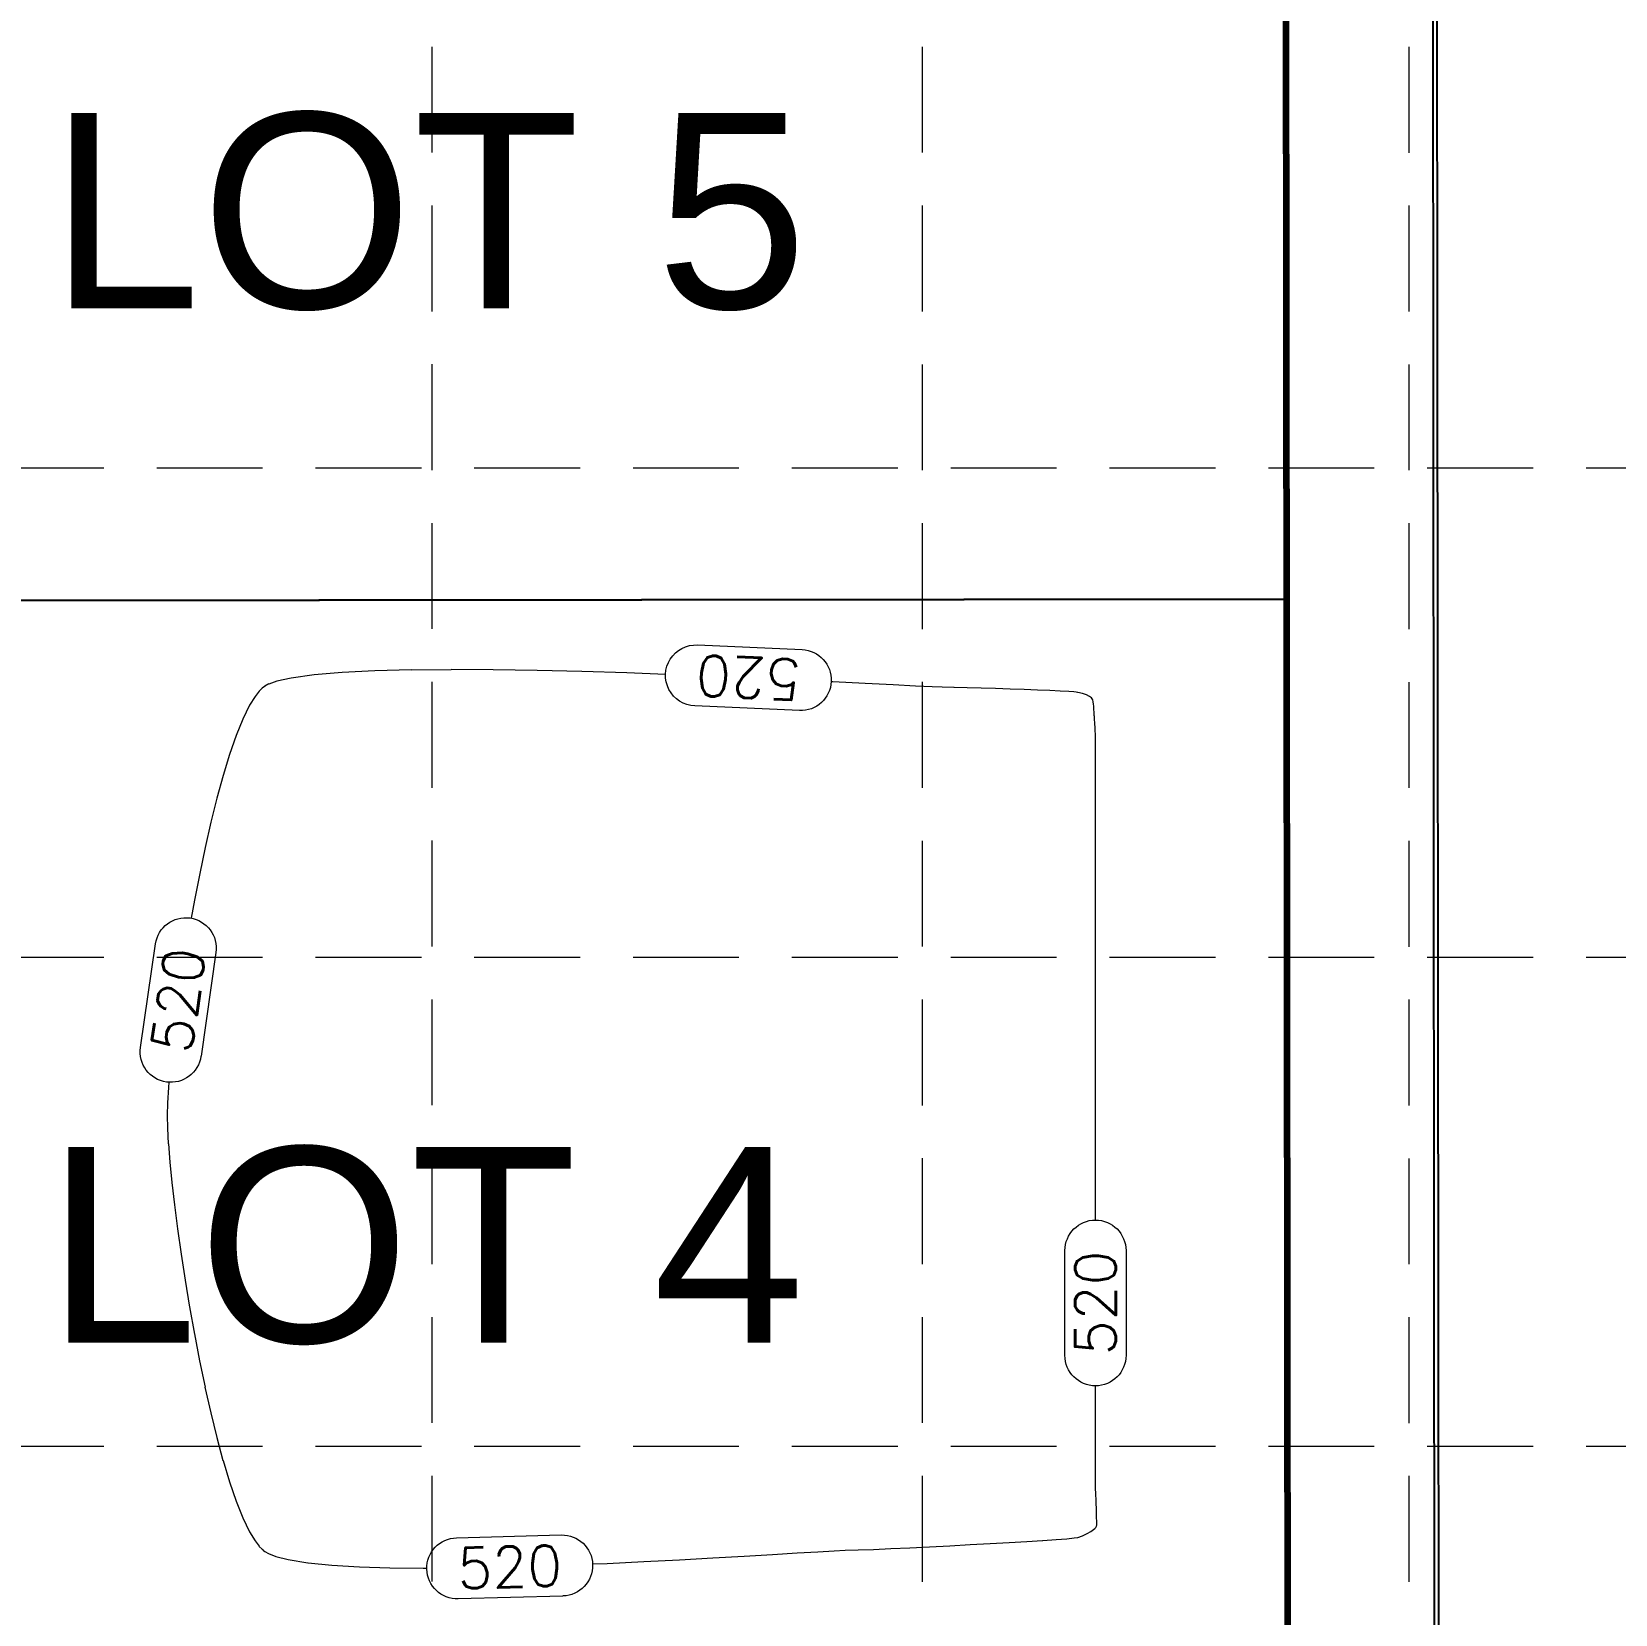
# Model space of a CAD drawing. Header units: feet. Extents: x -406 to 2003, y 7035 to 10885.
# Drawn here: x 149 to 343.5, y 8699.1 to 8893.5 of the extents above; entities that cross this region are included whole.
import ezdxf

# ---------------------------------------------------------------- set-up
doc = ezdxf.new("R2010")
doc.units = ezdxf.units.FT
doc.header["$LTSCALE"] = 40
doc.header["$MEASUREMENT"] = 0
doc.linetypes.add('HIDDEN', pattern=[0.375, 0.25, -0.125])
for name, color, linetype, lineweight in [('1 PROPOSED CONTOURS', 35, 'Continuous', 0), ('LOT NUMBERS', 3, 'Continuous', 35), ('right of way', 3, 'Continuous', 40), ('SILT FENCE', 200, 'Continuous', 100)]:
    doc.layers.add(name, color=color, linetype=linetype, lineweight=lineweight)
for name, color, linetype in [('GRID', 254, 'HIDDEN'), ('lots', 4, 'Continuous'), ('polys', 7, 'Continuous'), ('proposed pavement', 4, 'Continuous')]:
    doc.layers.add(name, color=color, linetype=linetype)
doc.styles.get("Standard").update_dxf_attribs({"font": 'ARIAL.TTF'})

msp = doc.modelspace()

# ---------------------------------------------------------------- linework, layer by layer
at = {"layer": '1 PROPOSED CONTOURS', "color": 35, "linetype": 'Continuous', "elevation": 520}
for points in [[(230.78, 8818.15), (243.62, 8817.59)], [(243.29, 8810.1), (230.45, 8810.66)]]:
    msp.add_lwpolyline(points, dxfattribs=at)
at = {"layer": '1 PROPOSED CONTOURS', "color": 35, "elevation": 520}
for points in [[(183.7, 8814.48), (180.88, 8814.09)], [(187.16, 8814.77), (183.7, 8814.48)], [(222.12, 8814.71), (216.58, 8814.88)], [(176.98, 8812.48), (176.47, 8811.84)], [(177.32, 8812.83), (176.98, 8812.48)], [(178.16, 8813.36), (177.68, 8813.1)], [(247.42, 8813.63), (247.2, 8813.64)], [(251.39, 8813.43), (247.42, 8813.63)], [(259.61, 8813.01), (257.57, 8813.11)], [(274.03, 8812.54), (272.55, 8812.6)], [(276.36, 8812.42), (275.32, 8812.48)], [(276.98, 8812.38), (276.36, 8812.42)], [(176.47, 8811.84), (175.79, 8810.75)], [(277.49, 8812.32), (277.44, 8812.33)], [(278.05, 8812.18), (277.49, 8812.32)], [(279.46, 8810.19), (279.45, 8810.44)], [(279.48, 8809.93), (279.46, 8810.19)], [(279.54, 8808.94), (279.53, 8809.16)], [(279.56, 8808.65), (279.54, 8808.94)], [(279.64, 8807.29), (279.63, 8807.54)], [(279.65, 8806.33), (279.65, 8806.99)], [(279.65, 8804.56), (279.65, 8806.33)], [(171.04, 8796.37), (170.33, 8793.27)], [(170.33, 8793.27), (169.66, 8790.08)], [(279.65, 8788.61), (279.65, 8793.69)], [(279.65, 8776.98), (279.65, 8783)], [(279.65, 8757.62), (279.65, 8764.17)], [(165.7, 8761.91), (165.66, 8760.36)], [(165.7, 8758.8), (165.81, 8756.88)], [(167.88, 8740.13), (168.42, 8736.85)], [(279.65, 8723.69), (279.65, 8727.17)], [(279.65, 8720.03), (279.65, 8723.69)], [(171.75, 8720.83), (172.52, 8717.99)], [(173.31, 8715.36), (174.12, 8713)], [(279.67, 8714.38), (279.66, 8714.58)], [(279.7, 8713.85), (279.69, 8714.12)], [(174.12, 8713), (174.94, 8710.94)], [(279.75, 8712.57), (279.74, 8712.85)], [(279.76, 8712.28), (279.75, 8712.57)], [(279.78, 8711.22), (279.78, 8711.46)], [(174.94, 8710.94), (175.78, 8709.22)], [(279.07, 8709.28), (279.41, 8709.51)], [(279.8, 8710.09), (279.82, 8710.31)], [(256.84, 8707.29), (259.27, 8707.4)], [(271.22, 8708.06), (273.16, 8708.19)], [(274.82, 8708.3), (276.13, 8708.4)], [(276.13, 8708.4), (277.04, 8708.49)], [(278.07, 8708.76), (278.62, 8709.02)], [(278.62, 8709.02), (279.07, 8709.28)], [(177.32, 8707.11), (177.49, 8706.97)], [(177.67, 8706.83), (178.13, 8706.58)], [(179.01, 8706.23), (180.54, 8705.84)], [(219.7, 8705.37), (224.21, 8705.58)], [(243.03, 8706.65), (245.58, 8706.8)], [(247.56, 8706.91), (248.92, 8706.97)], [(248.92, 8706.97), (250.51, 8707.02)], [(252.4, 8707.09), (254.53, 8707.18)]]:
    msp.add_lwpolyline(points, dxfattribs=at)
at = {"layer": '1 PROPOSED CONTOURS', "color": 35, "extrusion": (-0.048754, 0.998811, 0), "elevation": 8795.16}
msp.add_lwpolyline([(-620.72, 520), (-616.7, 520)], dxfattribs=at)
at = {"layer": '1 PROPOSED CONTOURS', "color": 35, "extrusion": (0.025176, -0.999683, 0), "elevation": -8807.36}
msp.add_lwpolyline([(417.54, 520), (413.05, 520)], dxfattribs=at)
at = {"layer": '1 PROPOSED CONTOURS', "color": 35, "extrusion": (0.007993, -0.999968, 0), "elevation": -8813.23}
msp.add_lwpolyline([(270.99, 520), (266.12, 520)], dxfattribs=at)
at = {"layer": '1 PROPOSED CONTOURS', "color": 35, "extrusion": (0.005046, 0.999987, 0), "elevation": 8816.02}
msp.add_lwpolyline([(-161.22, 520), (-156.05, 520)], dxfattribs=at)
at = {"layer": '1 PROPOSED CONTOURS', "color": 35, "extrusion": (0.015245, 0.999884, 0), "elevation": 8817.2}
msp.add_lwpolyline([(-76.67, 520), (-71.3, 520)], dxfattribs=at)
at = {"layer": '1 PROPOSED CONTOURS', "color": 35, "extrusion": (0.023405, 0.999726, 0), "elevation": 8817.53}
msp.add_lwpolyline([(-10.21, 520), (-4.71, 520)], dxfattribs=at)
at = {"layer": '1 PROPOSED CONTOURS', "color": 35, "extrusion": (0.035507, 0.999369, 0), "elevation": 8817.04}
msp.add_lwpolyline([(86.25, 520), (91, 520)], dxfattribs=at)
at = {"layer": '1 PROPOSED CONTOURS', "color": 35, "extrusion": (0.649173, -0.760641, 0), "elevation": -6588.28}
msp.add_lwpolyline([(5856.15, 520), (5855.93, 520)], dxfattribs=at)
at = {"layer": '1 PROPOSED CONTOURS', "color": 35, "extrusion": (0.579357, -0.815074, 0), "elevation": -7080.39}
msp.add_lwpolyline([(5250.76, 520), (5250.53, 520)], dxfattribs=at)
at = {"layer": '1 PROPOSED CONTOURS', "color": 35, "extrusion": (0.331347, -0.943509, 0), "elevation": -8256.45}
msp.add_lwpolyline([(3089.41, 520), (3088.37, 520)], dxfattribs=at)
at = {"layer": '1 PROPOSED CONTOURS', "color": 35, "extrusion": (0.219008, -0.975723, 0), "elevation": -8560.5}
msp.add_lwpolyline([(2106.84, 520), (2105.06, 520)], dxfattribs=at)
at = {"layer": '1 PROPOSED CONTOURS', "color": 35, "extrusion": (0.051642, 0.998666, 0), "elevation": 8814.65}
msp.add_lwpolyline([(200.67, 520), (204.09, 520)], dxfattribs=at)
at = {"layer": '1 PROPOSED CONTOURS', "color": 35, "extrusion": (0.051126, 0.998692, 0), "elevation": 8814.75}
msp.add_lwpolyline([(193.35, 520), (196.12, 520)], dxfattribs=at)
at = {"layer": '1 PROPOSED CONTOURS', "color": 35, "extrusion": (0.036689, 0.999327, 0), "elevation": 8816.6}
msp.add_lwpolyline([(62.69, 520), (63.91, 520)], dxfattribs=at)
at = {"layer": '1 PROPOSED CONTOURS', "color": 35, "extrusion": (0.021805, 0.999762, 0), "elevation": 8816.56}
msp.add_lwpolyline([(-70.05, 520), (-68.59, 520)], dxfattribs=at)
at = {"layer": '1 PROPOSED CONTOURS', "color": 35, "extrusion": (0.025654, 0.999671, 0), "elevation": 8816.77}
msp.add_lwpolyline([(-37.73, 520), (-36.11, 520)], dxfattribs=at)
at = {"layer": '1 PROPOSED CONTOURS', "color": 35, "extrusion": (0.028687, 0.999588, 0), "elevation": 8816.84}
msp.add_lwpolyline([(-12.69, 520), (-10.97, 520)], dxfattribs=at)
at = {"layer": '1 PROPOSED CONTOURS', "color": 35, "extrusion": (0.031313, 0.99951, 0), "elevation": 8816.84}
msp.add_lwpolyline([(8.7, 520), (10.47, 520)], dxfattribs=at)
at = {"layer": '1 PROPOSED CONTOURS', "color": 35, "extrusion": (0.033796, 0.999429, 0), "elevation": 8816.79}
msp.add_lwpolyline([(28.82, 520), (30.6, 520)], dxfattribs=at)
at = {"layer": '1 PROPOSED CONTOURS', "color": 35, "extrusion": (0.036356, 0.999339, 0), "elevation": 8816.69}
msp.add_lwpolyline([(49.66, 520), (51.4, 520)], dxfattribs=at)
at = {"layer": '1 PROPOSED CONTOURS', "color": 35, "extrusion": (0.039238, 0.99923, 0), "elevation": 8816.51}
msp.add_lwpolyline([(73.45, 520), (75.09, 520)], dxfattribs=at)
at = {"layer": '1 PROPOSED CONTOURS', "color": 35, "extrusion": (0.047697, 0.998862, 0), "elevation": 8815.58}
msp.add_lwpolyline([(145.32, 520), (146.61, 520)], dxfattribs=at)
at = {"layer": '1 PROPOSED CONTOURS', "color": 35, "extrusion": (0.8966, -0.442842, 0), "elevation": -3744.15}
msp.add_lwpolyline([(7977.56, 520), (7975.67, 520)], dxfattribs=at)
at = {"layer": '1 PROPOSED CONTOURS', "color": 35, "extrusion": (0.089387, 0.995997, 0), "elevation": 8801.86}
msp.add_lwpolyline([(511.52, 520), (511.84, 520)], dxfattribs=at)
at = {"layer": '1 PROPOSED CONTOURS', "color": 35, "extrusion": (0.124826, 0.992179, 0), "elevation": 8778.04}
msp.add_lwpolyline([(824.74, 520), (824.88, 520)], dxfattribs=at)
at = {"layer": '1 PROPOSED CONTOURS', "color": 35, "extrusion": (0.318807, 0.94782, 0), "elevation": 8441}
msp.add_lwpolyline([(2545.33, 520), (2545.85, 520)], dxfattribs=at)
at = {"layer": '1 PROPOSED CONTOURS', "color": 35, "extrusion": (0.419312, 0.907842, 0), "elevation": 8116.72}
msp.add_lwpolyline([(3441.68, 520), (3442.11, 520)], dxfattribs=at)
at = {"layer": '1 PROPOSED CONTOURS', "color": 35, "extrusion": (0.590309, 0.807178, 0), "elevation": 7277.37}
msp.add_lwpolyline([(4976.26, 520), (4976.56, 520)], dxfattribs=at)
at = {"layer": '1 PROPOSED CONTOURS', "color": 35, "extrusion": (0.851663, 0.52409, 0), "elevation": 4855.86}
msp.add_lwpolyline([(7357.98, 520), (7358.25, 520)], dxfattribs=at)
at = {"layer": '1 PROPOSED CONTOURS', "color": 35, "extrusion": (0.97947, 0.201588, 0), "elevation": 2049.86}
msp.add_lwpolyline([(8573.98, 520), (8574.23, 520)], dxfattribs=at)
at = {"layer": '1 PROPOSED CONTOURS', "color": 35, "extrusion": (0.991131, 0.132886, 0), "elevation": 1447.77}
msp.add_lwpolyline([(8695.63, 520), (8695.92, 520)], dxfattribs=at)
at = {"layer": '1 PROPOSED CONTOURS', "color": 35, "extrusion": (0.990571, 0.137003, 0), "elevation": 1483.89}
msp.add_lwpolyline([(8689.28, 520), (8689.54, 520)], dxfattribs=at)
at = {"layer": '1 PROPOSED CONTOURS', "color": 35, "extrusion": (0.999202, 0.039951, 0), "elevation": 631.21}
msp.add_lwpolyline([(8792.25, 520), (8792.45, 520)], dxfattribs=at)
at = {"layer": '1 PROPOSED CONTOURS', "color": 35, "extrusion": (0.926518, -0.376251, 0), "elevation": -3152.32}
msp.add_lwpolyline([(8227.57, 520), (8225.38, 520)], dxfattribs=at)
at = {"layer": '1 PROPOSED CONTOURS', "color": 35, "extrusion": (0.997563, 0.069773, 0), "elevation": 893.49}
msp.add_lwpolyline([(8768.74, 520), (8768.96, 520)], dxfattribs=at)
at = {"layer": '1 PROPOSED CONTOURS', "color": 35, "extrusion": (0.997743, 0.067148, 0), "elevation": 870.41}
msp.add_lwpolyline([(8770.79, 520), (8771.06, 520)], dxfattribs=at)
at = {"layer": '1 PROPOSED CONTOURS', "color": 35, "extrusion": (0.997823, 0.065947, 0), "elevation": 859.86}
msp.add_lwpolyline([(8771.55, 520), (8771.83, 520)], dxfattribs=at)
at = {"layer": '1 PROPOSED CONTOURS', "color": 35, "extrusion": (0.998224, 0.059579, 0), "elevation": 803.87}
msp.add_lwpolyline([(8776.06, 520), (8776.35, 520)], dxfattribs=at)
at = {"layer": '1 PROPOSED CONTOURS', "color": 35, "extrusion": (-0.944588, 0.328259, 0), "elevation": 2726.5}
msp.add_lwpolyline([(-8376.17, 520), (-8373.71, 520)], dxfattribs=at)
at = {"layer": '1 PROPOSED CONTOURS', "color": 35, "extrusion": (0.998374, 0.057007, 0), "elevation": 781.27}
msp.add_lwpolyline([(8777.87, 520), (8778.1, 520)], dxfattribs=at)
at = {"layer": '1 PROPOSED CONTOURS', "color": 35, "extrusion": (0.998518, 0.054415, 0), "elevation": 758.48}
msp.add_lwpolyline([(8779.57, 520), (8779.86, 520)], dxfattribs=at)
at = {"layer": '1 PROPOSED CONTOURS', "color": 35, "extrusion": (0.99823, 0.059466, 0), "elevation": 802.88}
msp.add_lwpolyline([(8775.32, 520), (8775.62, 520)], dxfattribs=at)
at = {"layer": '1 PROPOSED CONTOURS', "color": 35, "extrusion": (0.999353, 0.035979, 0), "elevation": 596.34}
msp.add_lwpolyline([(8791.22, 520), (8791.53, 520)], dxfattribs=at)
at = {"layer": '1 PROPOSED CONTOURS', "color": 35, "extrusion": (-0.95639, 0.292092, 0), "elevation": 2406.01}
msp.add_lwpolyline([(-8471.36, 520), (-8468.66, 520)], dxfattribs=at)
at = {"layer": '1 PROPOSED CONTOURS', "color": 35, "extrusion": (-1, -0.000170915, 0), "elevation": -281.16}
msp.add_lwpolyline([(-8801.73, 520), (-8804.51, 520)], dxfattribs=at)
at = {"layer": '1 PROPOSED CONTOURS', "color": 35, "extrusion": (0.964586, -0.26377, 0), "elevation": -2155.3}
msp.add_lwpolyline([(8535.91, 520), (8533.02, 520)], dxfattribs=at)
at = {"layer": '1 PROPOSED CONTOURS', "color": 35, "extrusion": (1, 5.08395e-05, 0), "elevation": 280.1}
msp.add_lwpolyline([(8798.11, 520), (8801.77, 520)], dxfattribs=at)
at = {"layer": '1 PROPOSED CONTOURS', "color": 35, "extrusion": (0.970565, -0.240841, 0), "elevation": -1952.52}
msp.add_lwpolyline([(8581.69, 520), (8578.64, 520)], dxfattribs=at)
at = {"layer": '1 PROPOSED CONTOURS', "color": 35, "extrusion": (1, -1.46159e-05, 0), "elevation": 279.53}
msp.add_lwpolyline([(8793.69, 520), (8798.12, 520)], dxfattribs=at)
at = {"layer": '1 PROPOSED CONTOURS', "color": 35, "extrusion": (0.981609, -0.190902, 0), "elevation": -1511.5}
msp.add_lwpolyline([(8660.81, 520), (8657.5, 520)], dxfattribs=at)
at = {"layer": '1 PROPOSED CONTOURS', "color": 35, "extrusion": (1, -8.09152e-05, 0), "elevation": 278.94}
msp.add_lwpolyline([(8783.03, 520), (8788.64, 520)], dxfattribs=at)
at = {"layer": '1 PROPOSED CONTOURS', "color": 35, "extrusion": (0.984057, -0.177855, 0), "elevation": -1396.44}
msp.add_lwpolyline([(8676.8, 520), (8674.53, 520)], dxfattribs=at)
at = {"layer": '1 PROPOSED CONTOURS', "color": 35, "linetype": 'Continuous', "extrusion": (-0.989795, 0.142502, 0)}
for points, elevation in [([(-8702.37, 520), (-8715.23, 520)], 1088.81), ([(-8715.23, 520), (-8702.37, 520)], 1081.31)]:
    msp.add_lwpolyline(points, dxfattribs=dict(at, elevation=elevation))
at = {"layer": '1 PROPOSED CONTOURS', "color": 35, "extrusion": (1, -0.000109654, 0), "elevation": 278.69}
msp.add_lwpolyline([(8770.7, 520), (8777.01, 520)], dxfattribs=at)
at = {"layer": '1 PROPOSED CONTOURS', "color": 35, "extrusion": (1, -0.000116374, 0), "elevation": 278.63}
msp.add_lwpolyline([(8764.2, 520), (8770.7, 520)], dxfattribs=at)
at = {"layer": '1 PROPOSED CONTOURS', "color": 35, "extrusion": (0.998124, -0.061222, 0), "elevation": -371.03}
msp.add_lwpolyline([(8757.53, 520), (8755.62, 520)], dxfattribs=at)
at = {"layer": '1 PROPOSED CONTOURS', "color": 35, "extrusion": (0.996389, -0.084909, 0), "elevation": -578.91}
msp.add_lwpolyline([(8746.88, 520), (8746.25, 520)], dxfattribs=at)
at = {"layer": '1 PROPOSED CONTOURS', "color": 35, "extrusion": (0.999717, 0.023778, 0), "elevation": 373.92}
msp.add_lwpolyline([(8753.95, 520), (8752.39, 520)], dxfattribs=at)
at = {"layer": '1 PROPOSED CONTOURS', "color": 35, "extrusion": (0.996582, 0.082615, 0), "elevation": 888.7}
msp.add_lwpolyline([(8713.25, 520), (8711.01, 520)], dxfattribs=at)
at = {"layer": '1 PROPOSED CONTOURS', "color": 35, "extrusion": (-1, 0.000118431, 0), "elevation": -278.61}
msp.add_lwpolyline([(-8751.16, 520), (-8757.65, 520)], dxfattribs=at)
at = {"layer": '1 PROPOSED CONTOURS', "color": 35, "extrusion": (0.994932, 0.100546, 0), "elevation": 1045.41}
msp.add_lwpolyline([(8693.59, 520), (8691.06, 520)], dxfattribs=at)
at = {"layer": '1 PROPOSED CONTOURS', "color": 35, "extrusion": (0.993339, 0.115229, 0), "elevation": 1173.64}
msp.add_lwpolyline([(8674.68, 520), (8671.91, 520)], dxfattribs=at)
at = {"layer": '1 PROPOSED CONTOURS', "color": 35, "extrusion": (1, -0.000113882, 0), "elevation": 278.65}
msp.add_lwpolyline([(8747.56, 520), (8751.16, 520)], dxfattribs=at)
at = {"layer": '1 PROPOSED CONTOURS', "color": 35, "extrusion": (0.991766, 0.128066, 0), "elevation": 1285.7}
msp.add_lwpolyline([(8656.01, 520), (8653.04, 520)], dxfattribs=at)
at = {"layer": '1 PROPOSED CONTOURS', "color": 35, "extrusion": (0.990163, 0.139918, 0), "elevation": 1389.09}
msp.add_lwpolyline([(8637.04, 520), (8633.91, 520)], dxfattribs=at)
at = {"layer": '1 PROPOSED CONTOURS', "color": 35, "extrusion": (0.988476, 0.151378, 0), "elevation": 1489.01}
msp.add_lwpolyline([(8617.24, 520), (8614, 520)], dxfattribs=at)
at = {"layer": '1 PROPOSED CONTOURS', "color": 35, "linetype": 'Continuous', "extrusion": (-1, 9.0426e-05, 0)}
for points, elevation in [([(-8730.95, 520), (-8743.8, 520)], -275.11), ([(-8743.8, 520), (-8730.95, 520)], -282.61)]:
    msp.add_lwpolyline(points, dxfattribs=dict(at, elevation=elevation))
at = {"layer": '1 PROPOSED CONTOURS', "color": 35, "extrusion": (0.984581, 0.174928, 0), "elevation": 1694.14}
msp.add_lwpolyline([(8572.68, 520), (8569.31, 520)], dxfattribs=at)
at = {"layer": '1 PROPOSED CONTOURS', "color": 35, "extrusion": (0.982199, 0.187846, 0), "elevation": 1806.56}
msp.add_lwpolyline([(8546.32, 520), (8542.96, 520)], dxfattribs=at)
at = {"layer": '1 PROPOSED CONTOURS', "color": 35, "extrusion": (0.979358, 0.202134, 0), "elevation": 1930.82}
msp.add_lwpolyline([(8515.74, 520), (8512.42, 520)], dxfattribs=at)
at = {"layer": '1 PROPOSED CONTOURS', "color": 35, "extrusion": (0.975865, 0.218373, 0), "elevation": 2071.94}
msp.add_lwpolyline([(8479.18, 520), (8475.95, 520)], dxfattribs=at)
at = {"layer": '1 PROPOSED CONTOURS', "color": 35, "extrusion": (0.971429, 0.23733, 0), "elevation": 2236.56}
msp.add_lwpolyline([(8434.01, 520), (8430.9, 520)], dxfattribs=at)
at = {"layer": '1 PROPOSED CONTOURS', "color": 35, "extrusion": (-1, -0.000132961, 0), "elevation": -280.81}
msp.add_lwpolyline([(-8717.22, 520), (-8719.99, 520)], dxfattribs=at)
at = {"layer": '1 PROPOSED CONTOURS', "color": 35, "extrusion": (0.957566, 0.288214, 0), "elevation": 2677.85}
msp.add_lwpolyline([(8298.32, 520), (8295.59, 520)], dxfattribs=at)
at = {"layer": '1 PROPOSED CONTOURS', "color": 35, "extrusion": (-1, -0.00038537, 0), "elevation": -283.01}
msp.add_lwpolyline([(-8715.38, 520), (-8717.15, 520)], dxfattribs=at)
at = {"layer": '1 PROPOSED CONTOURS', "color": 35, "extrusion": (0.999999, 0.001596, 0), "elevation": 293.56}
msp.add_lwpolyline([(8714.39, 520), (8715.03, 520)], dxfattribs=at)
at = {"layer": '1 PROPOSED CONTOURS', "color": 35, "extrusion": (0.99922, 0.039491, 0), "elevation": 623.59}
msp.add_lwpolyline([(8696.74, 520), (8697, 520)], dxfattribs=at)
at = {"layer": '1 PROPOSED CONTOURS', "color": 35, "extrusion": (0.998336, 0.057666, 0), "elevation": 781.73}
msp.add_lwpolyline([(8683.49, 520), (8683.75, 520)], dxfattribs=at)
at = {"layer": '1 PROPOSED CONTOURS', "color": 35, "extrusion": (0.999032, 0.044, 0), "elevation": 662.84}
msp.add_lwpolyline([(8692.89, 520), (8693.11, 520)], dxfattribs=at)
at = {"layer": '1 PROPOSED CONTOURS', "color": 35, "extrusion": (0.999179, 0.040514, 0), "elevation": 632.5}
msp.add_lwpolyline([(8694.87, 520), (8695.15, 520)], dxfattribs=at)
at = {"layer": '1 PROPOSED CONTOURS', "color": 35, "extrusion": (0.999242, 0.038938, 0), "elevation": 618.79}
msp.add_lwpolyline([(8695.58, 520), (8695.86, 520)], dxfattribs=at)
at = {"layer": '1 PROPOSED CONTOURS', "color": 35, "extrusion": (0.999371, 0.035472, 0), "elevation": 588.62}
msp.add_lwpolyline([(8697.45, 520), (8697.67, 520)], dxfattribs=at)
at = {"layer": '1 PROPOSED CONTOURS', "color": 35, "extrusion": (0.999631, 0.027173, 0), "elevation": 516.4}
msp.add_lwpolyline([(8701.23, 520), (8701.46, 520)], dxfattribs=at)
at = {"layer": '1 PROPOSED CONTOURS', "color": 35, "extrusion": (0.999716, 0.02383, 0), "elevation": 487.29}
msp.add_lwpolyline([(8702.61, 520), (8702.91, 520)], dxfattribs=at)
at = {"layer": '1 PROPOSED CONTOURS', "color": 35, "extrusion": (0.99975, 0.022365, 0), "elevation": 474.54}
msp.add_lwpolyline([(8703.02, 520), (8703.32, 520)], dxfattribs=at)
at = {"layer": '1 PROPOSED CONTOURS', "color": 35, "extrusion": (0.631209, -0.775613, 0), "elevation": -6578.84}
msp.add_lwpolyline([(5714.23, 520), (5714.46, 520)], dxfattribs=at)
at = {"layer": '1 PROPOSED CONTOURS', "color": 35, "extrusion": (0.778893, -0.627157, 0), "elevation": -5244.55}
msp.add_lwpolyline([(6959.23, 520), (6959.4, 520)], dxfattribs=at)
at = {"layer": '1 PROPOSED CONTOURS', "color": 35, "extrusion": (0.912685, -0.408664, 0), "elevation": -3304.1}
msp.add_lwpolyline([(8063.59, 520), (8063.74, 520)], dxfattribs=at)
at = {"layer": '1 PROPOSED CONTOURS', "color": 35, "extrusion": (-0.970119, 0.24263, 0), "elevation": 1841.89}
msp.add_lwpolyline([(-8517.53, 520), (-8517.71, 520)], dxfattribs=at)
at = {"layer": '1 PROPOSED CONTOURS', "color": 35, "extrusion": (0.999877, 0.015715, 0), "elevation": 416.65}
msp.add_lwpolyline([(8705.45, 520), (8705.75, 520)], dxfattribs=at)
at = {"layer": '1 PROPOSED CONTOURS', "color": 35, "extrusion": (0.999029, 0.044062, 0), "elevation": 663.34}
msp.add_lwpolyline([(8689.8, 520), (8690.14, 520)], dxfattribs=at)
at = {"layer": '1 PROPOSED CONTOURS', "color": 35, "extrusion": (0.998869, 0.04755, 0), "elevation": 693.67}
msp.add_lwpolyline([(8687.15, 520), (8687.43, 520)], dxfattribs=at)
at = {"layer": '1 PROPOSED CONTOURS', "color": 35, "extrusion": (0.85161, 0.524176, 0), "elevation": 4714.86}
msp.add_lwpolyline([(7324.72, 520), (7323.42, 520)], dxfattribs=at)
at = {"layer": '1 PROPOSED CONTOURS', "color": 35, "extrusion": (0.787244, 0.616642, 0), "elevation": 5508.71}
msp.add_lwpolyline([(6746.6, 520), (6745.77, 520)], dxfattribs=at)
at = {"layer": '1 PROPOSED CONTOURS', "color": 35, "extrusion": (0.713148, 0.701014, 0), "elevation": 6230.26}
msp.add_lwpolyline([(6085.64, 520), (6085.16, 520)], dxfattribs=at)
at = {"layer": '1 PROPOSED CONTOURS', "color": 35, "linetype": 'Continuous', "extrusion": (-0.027401, 0.999625, 0)}
for points, elevation in [([(-439.75, 520), (-452.6, 520)], 8699.72), ([(-452.6, 520), (-439.75, 520)], 8692.22)]:
    msp.add_lwpolyline(points, dxfattribs=dict(at, elevation=elevation))
at = {"layer": '1 PROPOSED CONTOURS', "color": 35, "extrusion": (-0.050675, 0.998715, 0), "elevation": 8683.08}
msp.add_lwpolyline([(-700.19, 520), (-702.69, 520)], dxfattribs=at)
at = {"layer": '1 PROPOSED CONTOURS', "color": 35, "extrusion": (-0.052833, 0.998603, 0), "elevation": 8681.54}
msp.add_lwpolyline([(-721.44, 520), (-723.95, 520)], dxfattribs=at)
at = {"layer": '1 PROPOSED CONTOURS', "color": 35, "extrusion": (0.055013, -0.998486, 0), "elevation": -8679.94}
msp.add_lwpolyline([(742.91, 520), (745.36, 520)], dxfattribs=at)
at = {"layer": '1 PROPOSED CONTOURS', "color": 35, "extrusion": (-0.057382, 0.998352, 0), "elevation": 8678.15}
msp.add_lwpolyline([(-765.95, 520), (-768.29, 520)], dxfattribs=at)
at = {"layer": '1 PROPOSED CONTOURS', "color": 35, "extrusion": (0.060158, -0.998189, 0), "elevation": -8675.98}
msp.add_lwpolyline([(792.42, 520), (794.59, 520)], dxfattribs=at)
at = {"layer": '1 PROPOSED CONTOURS', "color": 35, "extrusion": (0.068688, -0.997638, 0), "elevation": -8668.86}
msp.add_lwpolyline([(870.67, 520), (872.33, 520)], dxfattribs=at)
at = {"layer": '1 PROPOSED CONTOURS', "color": 35, "extrusion": (-0.14446, 0.989511, 0), "elevation": 8577.12}
msp.add_lwpolyline([(-1532.16, 520), (-1532.61, 520)], dxfattribs=at)
at = {"layer": '1 PROPOSED CONTOURS', "color": 35, "extrusion": (0.331138, -0.943582, 0), "elevation": -8125.35}
msp.add_lwpolyline([(3145.56, 520), (3146.18, 520)], dxfattribs=at)
at = {"layer": '1 PROPOSED CONTOURS', "color": 35, "extrusion": (0.58844, 0.808541, 0), "elevation": 7144.38}
msp.add_lwpolyline([(4980.02, 520), (4979.79, 520)], dxfattribs=at)
at = {"layer": '1 PROPOSED CONTOURS', "color": 35, "extrusion": (0.365038, 0.930993, 0), "elevation": 8170.78}
msp.add_lwpolyline([(3012.4, 520), (3011.45, 520)], dxfattribs=at)
at = {"layer": '1 PROPOSED CONTOURS', "color": 35, "extrusion": (0.161012, 0.986952, 0), "elevation": 8621.32}
msp.add_lwpolyline([(1223.57, 520), (1221.11, 520)], dxfattribs=at)
at = {"layer": '1 PROPOSED CONTOURS', "color": 35, "extrusion": (0.051925, -0.998651, 0), "elevation": -8682.2}
msp.add_lwpolyline([(675.94, 520), (680.3, 520)], dxfattribs=at)
at = {"layer": '1 PROPOSED CONTOURS', "color": 35, "extrusion": (0.055424, -0.998463, 0), "elevation": -8679.76}
msp.add_lwpolyline([(710.72, 520), (714.85, 520)], dxfattribs=at)
at = {"layer": '1 PROPOSED CONTOURS', "color": 35, "extrusion": (-0.058034, 0.998315, 0), "elevation": 8677.86}
msp.add_lwpolyline([(-737.54, 520), (-741.38, 520)], dxfattribs=at)
at = {"layer": '1 PROPOSED CONTOURS', "color": 35, "extrusion": (0.059681, -0.998218, 0), "elevation": -8676.63}
msp.add_lwpolyline([(755.69, 520), (759.17, 520)], dxfattribs=at)
at = {"layer": '1 PROPOSED CONTOURS', "color": 35, "extrusion": (0.060133, -0.99819, 0), "elevation": -8676.28}
msp.add_lwpolyline([(763.1, 520), (766.15, 520)], dxfattribs=at)
at = {"layer": '1 PROPOSED CONTOURS', "color": 35, "extrusion": (0.054296, -0.998525, 0), "elevation": -8680.62}
msp.add_lwpolyline([(717.96, 520), (719.95, 520)], dxfattribs=at)
at = {"layer": '1 PROPOSED CONTOURS', "color": 35, "extrusion": (0.038356, -0.999264, 0), "elevation": -8691}
msp.add_lwpolyline([(584.3, 520), (586.19, 520)], dxfattribs=at)
at = {"layer": '1 PROPOSED CONTOURS', "color": 35, "extrusion": (-0.045782, 0.998951, 0), "elevation": 8686.4}
msp.add_lwpolyline([(-652.9, 520), (-655.21, 520)], dxfattribs=at)
at = {"layer": '1 PROPOSED CONTOURS', "color": 35, "extrusion": (0.099707, 0.995017, 0), "elevation": 8680.3}
msp.add_lwpolyline([(685.94, 520), (682.99, 520)], dxfattribs=at)
at = {"layer": '1 PROPOSED CONTOURS', "color": 35, "extrusion": (0.059587, 0.998223, 0), "elevation": 8700.76}
msp.add_lwpolyline([(333.15, 520), (329.77, 520)], dxfattribs=at)
at = {"layer": '1 PROPOSED CONTOURS', "color": 35, "extrusion": (0.031469, 0.999505, 0), "elevation": 8706.59}
msp.add_lwpolyline([(84.76, 520), (81.01, 520)], dxfattribs=at)
at = {"layer": '1 PROPOSED CONTOURS', "color": 35, "extrusion": (0.010764, 0.999942, 0), "elevation": 8706.4}
msp.add_lwpolyline([(-99.31, 520), (-103.38, 520)], dxfattribs=at)
at = {"layer": '1 PROPOSED CONTOURS', "color": 35, "extrusion": (-0.005049, 0.999987, 0), "elevation": 8703.68}
msp.add_lwpolyline([(-241.04, 520), (-241.51, 520)], dxfattribs=at)
at = {"layer": '1 PROPOSED CONTOURS', "color": 35, "extrusion": (0.042088, -0.999114, 0), "elevation": -8688.41}
msp.add_lwpolyline([(584.1, 520), (585.9, 520)], dxfattribs=at)
at = {"layer": '1 PROPOSED CONTOURS', "color": 35, "linetype": 'Continuous', "extrusion": (0, 0, -1)}
for centre, start, end in [((-230.61, 8814.41, -520), 272.5079, 92.5079), ((-243.46, 8813.84, -520), 92.5079, 272.5079), ((-167.95, 8780.91, -520), 8.1926, 188.1926), ((-166.11, 8768.19, -520), 188.1926, 8.1926), ((-279.65, 8743.78, -520), 0.0052, 180.0052), ((-279.65, 8730.92, -520), 180.0052, 0.0052), ((-201.3, 8704.76, -520), 268.4298, 88.4298), ((-214.16, 8705.11, -520), 88.4298, 268.4298)]:
    msp.add_arc(centre, 3.75, start, end, dxfattribs=at)
at = {"layer": 'GRID', "color": 252, "linetype": 'HIDDEN', "lineweight": 0, "ltscale": 1.3}
for p, q in [((198.2, 7338.12), (198.22, 10819.75)), ((258.44, 7338.11), (258.37, 10819.74)), ((318.13, 7338.1), (318.25, 10819.73)), ((-342.62, 8839.89), (1939.97, 8839.89)), ((-342.62, 8779.82), (1939.97, 8779.82)), ((-342.62, 8719.75), (1939.97, 8719.75))]:
    msp.add_line(p, q, dxfattribs=at)
at = {"layer": 'lots', "color": 7, "linetype": 'Continuous'}
msp.add_line((303.12, 8823.76), (-211.54, 8823.25), dxfattribs=at)
msp.add_line((303.12, 8823.76), (-211.54, 8823.25), dxfattribs=at)
at = {"layer": 'polys', "color": 7, "linetype": 'Continuous'}
for points in [[(-211.19, 8950.25), (-211.54, 8823.25), (303.12, 8823.76), (303, 8950.76)], [(-211.54, 8823.25), (-211.61, 8798.86), (-212.31, 8696.75), (303.25, 8697.26), (303.12, 8823.76)]]:
    msp.add_lwpolyline(points, close=True, dxfattribs=at)
at = {"layer": 'proposed pavement', "color": 7, "linetype": 'Continuous'}
for p, q in [((320.12, 9834.71), (321.65, 8298.24)), ((320.88, 9575.09), (322.15, 8298.24))]:
    msp.add_line(p, q, dxfattribs=at)
at = {"layer": 'right of way', "color": 7, "linetype": 'Continuous'}
msp.add_line((302.12, 9835.76), (303.63, 8317.83), dxfattribs=at)
msp.add_line((302.12, 9835.76), (303.63, 8317.83), dxfattribs=at)
at = {"layer": 'SILT FENCE', "color": 7, "linetype": 'Continuous'}
msp.add_line((303.63, 8317.83), (302.12, 9835.76), dxfattribs=at)

# ---------------------------------------------------------------- texts
at = {"layer": '1 PROPOSED CONTOURS', "color": 35, "linetype": 'Continuous', "char_height": 5, "width": 18.8095, "attachment_point": 1}
for insert, rotation in [((243.35, 8811.35, 520), 177.4921), ((277.15, 8730.92, 520), 89.9948), ((201.24, 8707.26, 520), 1.5702)]:
    msp.add_mtext('\\Fsimplex.shx;\\W1.0000000000;\\T1.0000000000;\\o\\l520', dxfattribs=dict(at, insert=insert, rotation=rotation))
at = {"layer": '1 PROPOSED CONTOURS', "color": 35, "insert": (163.64, 8768.54, 520), "char_height": 5, "width": 18.8095, "attachment_point": 1, "rotation": 81.8074}
msp.add_mtext('\\Fsimplex.shx;\\W1.0000000000;\\T1.0000000000;\\o\\l520', dxfattribs=at)
at = {"layer": 'LOT NUMBERS', "color": 7, "linetype": 'Continuous'}
for s, p in [('LOT 5', (151.15, 8859.49)), ('LOT 4', (150.79, 8732.49))]:
    msp.add_text(s, height=24, dxfattribs=at).set_placement(p)

doc.saveas('drawing.dxf')
